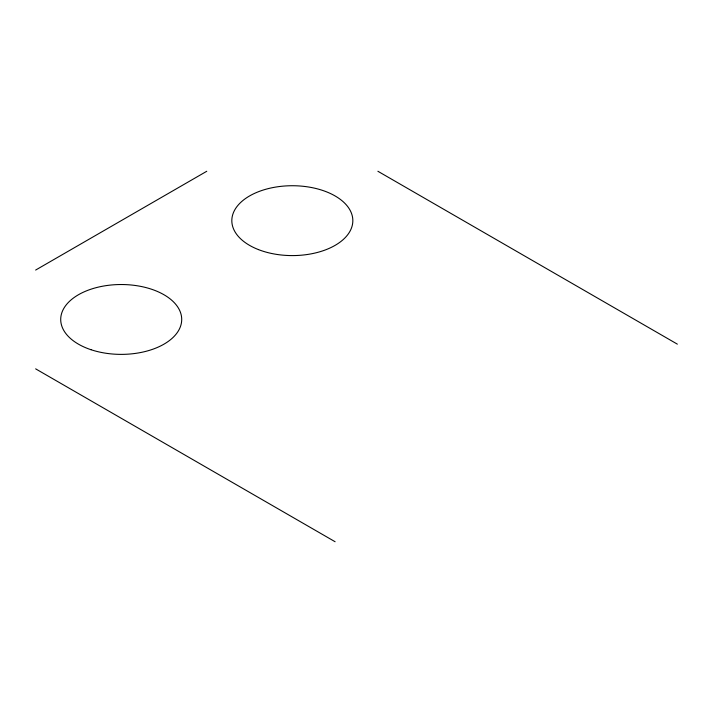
<?xml version="1.0" encoding="UTF-8"?>
<svg xmlns="http://www.w3.org/2000/svg" width="713" height="713" viewBox="0 0 713 713"><rect width="100%" height="100%" fill="white"/><g stroke="black" fill="none" stroke-linecap="round" stroke-linejoin="round"><path stroke-width="1.07" d="M35.65 270.058L206.77 171.263M377.89 171.263L677.35 344.147M35.65 368.853L335.11 541.737M90.961 349.7A60.498 34.928 0 0 0 181.708 319.451A60.498 34.928 0 0 0 90.961 289.202A60.498 34.928 0 0 0 90.961 349.7M258.418 249.586A60.498 34.928 0 0 0 352.677 223.151A60.498 34.928 0 0 0 265.896 189.239A60.498 34.928 0 0 0 258.418 249.586"/></g></svg>
